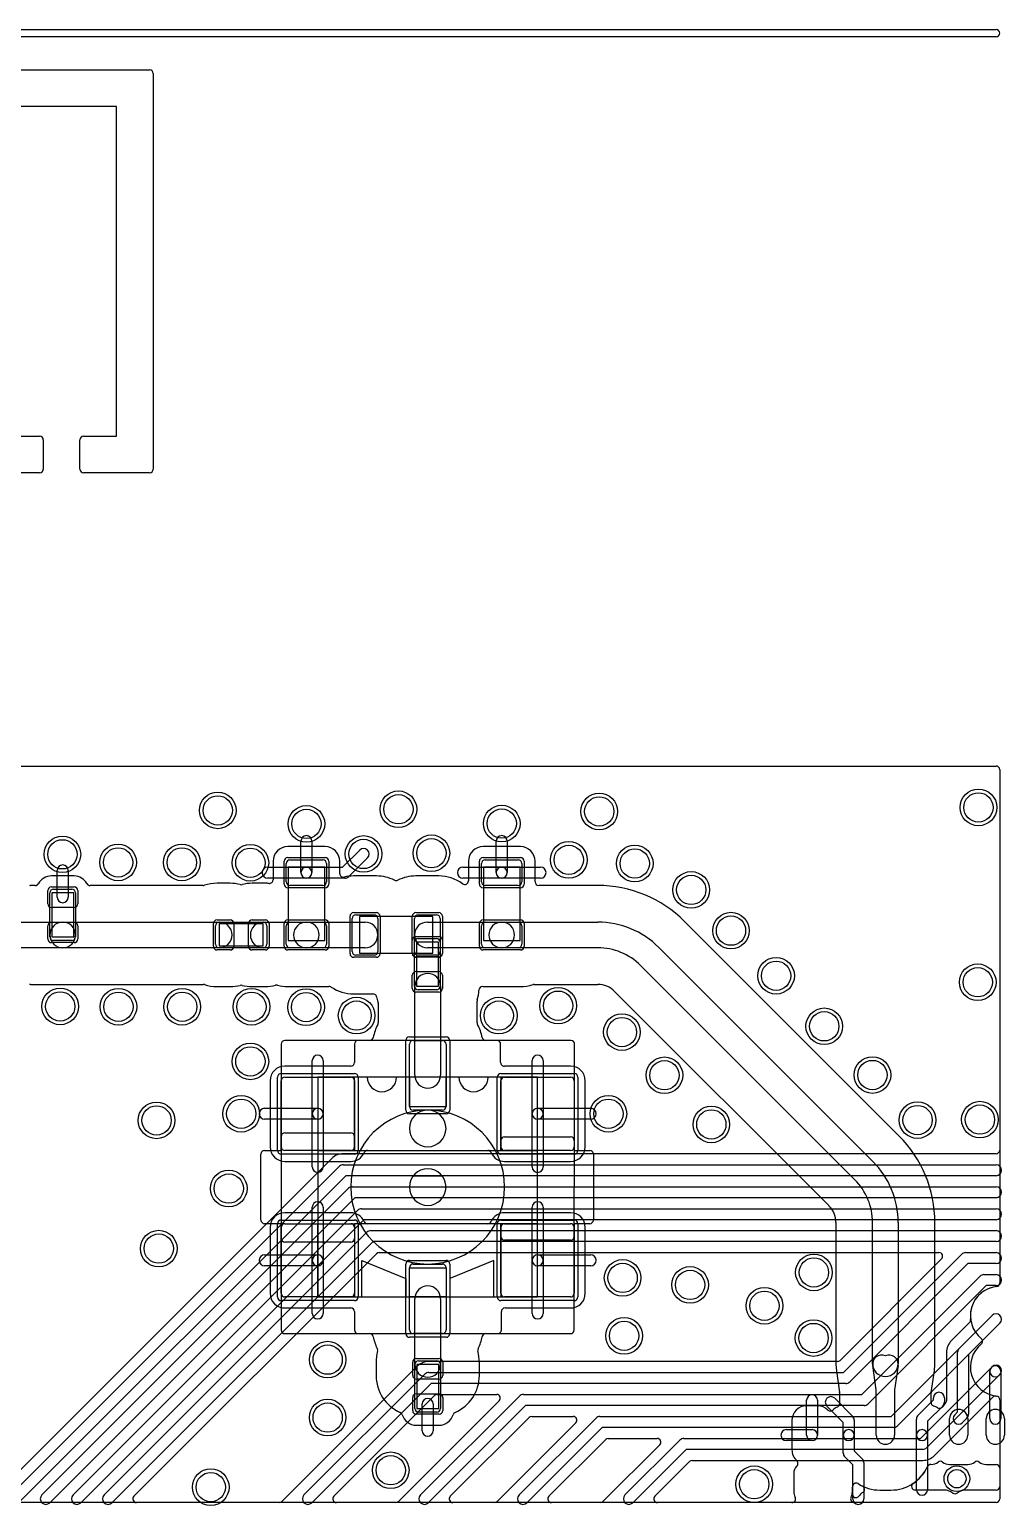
# Model space of a CAD drawing. Extents: x -0.1 to 20.1, y 179.9 to 200.1.
# Drawn here: x 6.81 to 20.11, y 179.91 to 200.05 of the extents above; entities that cross this region are included whole.
import ezdxf

# ---------------------------------------------------------------- set-up
doc = ezdxf.new("R2010")
doc.units = 0
for name, color, linetype in [('L1-Copper', 7, 'CONTINUOUS'), ('L2-Copper', 7, 'CONTINUOUS'), ('L3-Copper', 7, 'CONTINUOUS'), ('L4-Copper', 7, 'CONTINUOUS'), ('PartsFrame-A', 7, 'CONTINUOUS'), ('PCBoutline', 7, 'CONTINUOUS'), ('Resist-A', 7, 'CONTINUOUS'), ('Resist-B', 7, 'CONTINUOUS')]:
    doc.layers.add(name, color=color, linetype=linetype)

msp = doc.modelspace()

# ---------------------------------------------------------------- linework, layer by layer
at = {"layer": 'L1-Copper'}
for p, q in [((1.04997, 199.5), (8.45003, 199.5)), ((8.5, 199.45003), (8.5, 194.04997)), ((8, 199), (1.5, 199)), ((8, 194.5), (8, 199)), ((2.39997, 194.5), (6.95003, 194.5)), ((7, 194.45003), (7, 194.04997)), ((7.5, 194.04997), (7.5, 194.45003)), ((7.54997, 194.5), (8, 194.5)), ((6.95003, 194), (2.39997, 194)), ((8.45003, 194), (7.54997, 194)), ((1.9707, 190), (20, 190)), ((20.04997, 189.95003), (20.04997, 182.94722)), ((10.515, 188.545), (10.515, 188.97504)), ((10.665, 188.97504), (10.665, 188.545)), ((13.18, 188.545), (13.18, 188.97504)), ((13.33, 188.97504), (13.33, 188.545)), ((10.845, 188.90004), (10.335, 188.90004)), ((10.335, 188.75), (10.845, 188.75)), ((11.08393, 188.62), (11.31697, 188.85303)), ((11.42303, 188.74697), (11.16803, 188.49197)), ((13.51, 188.90004), (13, 188.90004)), ((13, 188.75), (13.51, 188.75)), ((7.19, 188.21), (7.19, 188.57504)), ((7.34, 188.57504), (7.34, 188.21)), ((10.05996, 188.62), (10.59, 188.62)), ((10.13496, 188.7), (10.13496, 188.44744)), ((10.285, 188.39), (10.285, 188.7)), ((10.59, 188.62), (11.08393, 188.62)), ((10.895, 188.7), (10.895, 188.39)), ((11.04504, 188.53341), (11.04504, 188.7)), ((12.72496, 188.62), (13.255, 188.62)), ((12.79996, 188.7), (12.79996, 188.43368)), ((12.95, 188.39), (12.95, 188.7)), ((13.255, 188.62), (13.78504, 188.62)), ((13.56, 188.7), (13.56, 188.39)), ((13.71004, 188.41997), (13.71004, 188.7)), ((6.89066, 188.37), (6.82734, 188.37)), ((7.42, 188.50004), (7.11, 188.50004)), ((7.11, 188.35), (7.42, 188.35)), ((9.18265, 188.37), (7.63934, 188.37)), ((9.55, 188.4), (9.37, 188.4)), ((10.03, 188.4), (9.85, 188.4)), ((10.59, 188.47), (10.05996, 188.47)), ((10.845, 188.34), (10.335, 188.34)), ((11.115, 188.47), (10.59, 188.47)), ((11.545, 188.5), (11.235, 188.5)), ((12.395, 188.5), (12.085, 188.5)), ((13.255, 188.47), (12.72496, 188.47)), ((13.51, 188.34), (13, 188.34)), ((13.78504, 188.47), (13.255, 188.47)), ((14.56579, 188.37), (13.76001, 188.37)), ((7.06, 188.12), (7.06, 188.3)), ((7.47, 188.3), (7.47, 188.12)), ((7.42, 188.07), (7.11, 188.07)), ((11.185, 187.44), (11.185, 187.95)), ((11.235, 188), (11.545, 188)), ((11.595, 187.95), (11.595, 187.44)), ((12.035, 187.44), (12.035, 187.95)), ((12.085, 188), (12.395, 188)), ((12.445, 187.95), (12.445, 187.44)), ((6.6, 187.87), (7.265, 187.87)), ((7.06, 187.64), (7.06, 187.82)), ((7.11, 187.87), (7.42, 187.87)), ((7.265, 187.87), (9.4, 187.87)), ((7.47, 187.82), (7.47, 187.64)), ((9.32, 187.54), (9.32, 187.85)), ((9.37, 187.9), (9.55, 187.9)), ((9.6, 187.85), (9.6, 187.54)), ((9.8, 187.54), (9.8, 187.85)), ((9.85, 187.9), (10.03, 187.9)), ((10, 187.87), (10.59, 187.87)), ((10.08, 187.85), (10.08, 187.54)), ((10.285, 187.54), (10.285, 187.85)), ((10.335, 187.9), (10.845, 187.9)), ((10.59, 187.87), (11.39, 187.87)), ((10.895, 187.85), (10.895, 187.54)), ((12.24, 187.87), (13.255, 187.87)), ((12.95, 187.54), (12.95, 187.85)), ((13, 187.9), (13.51, 187.9)), ((13.255, 187.87), (14.56579, 187.87)), ((13.56, 187.85), (13.56, 187.54)), ((18.6744, 184.95518), (15.75019, 187.87941)), ((7.265, 187.52), (6.6, 187.52)), ((7.42, 187.59), (7.11, 187.59)), ((9.4, 187.52), (7.265, 187.52)), ((10.59, 187.52), (10, 187.52)), ((11.39, 187.52), (10.59, 187.52)), ((12.035, 187.445), (12.035, 187.625)), ((12.085, 187.675), (12.395, 187.675)), ((13.255, 187.52), (12.24, 187.52)), ((12.445, 187.625), (12.445, 187.445)), ((14.56579, 187.52), (13.255, 187.52)), ((15.39663, 187.52586), (18.32085, 184.60163)), ((9.55, 187.49), (9.37, 187.49)), ((10.03, 187.49), (9.85, 187.49)), ((10.845, 187.49), (10.335, 187.49)), ((11.545, 187.39), (11.235, 187.39)), ((12.395, 187.395), (12.085, 187.395)), ((12.395, 187.39), (12.085, 187.39)), ((13.51, 187.49), (13, 187.49)), ((12.035, 186.965), (12.035, 187.145)), ((12.085, 187.195), (12.395, 187.195)), ((12.445, 187.145), (12.445, 186.965)), ((18.07336, 184.35414), (15.14915, 187.27837)), ((6.82735, 187.02), (9.18266, 187.02)), ((9.37, 186.99), (9.55, 186.99)), ((9.85, 186.99), (10.03, 186.99)), ((10.335, 186.99), (10.845, 186.99)), ((12.07, 185.78), (12.07, 186.995)), ((12.395, 186.915), (12.085, 186.915)), ((12.42, 186.995), (12.42, 185.78)), ((13, 186.99), (13.51, 186.99)), ((13.69735, 187.02), (14.56579, 187.02)), ((14.7956, 186.92481), (17.71928, 184.00113)), ((11.235, 186.89), (11.49817, 186.89)), ((11.57, 186.76307), (11.57, 186.49547)), ((12.92, 186.49547), (12.92, 186.79362)), ((11.245, 186.205), (11.245, 185.95501)), ((11.45339, 186.255), (11.295, 186.255)), ((11.995, 185.355), (11.995, 186.205)), ((12.045, 186.255), (12.445, 186.255)), ((12.495, 186.205), (12.495, 185.355)), ((13.19, 186.255), (13.03661, 186.255)), ((13.24, 185.95496), (13.24, 186.205)), ((11.195, 185.90504), (10.295, 185.90504)), ((10.67, 185.255), (10.67, 185.98004)), ((10.82, 185.98004), (10.82, 185.255)), ((14.195, 185.90504), (13.295, 185.90504)), ((13.67, 185.255), (13.67, 185.98004)), ((13.82, 185.98004), (13.82, 185.255)), ((10.09496, 185.705), (10.09496, 184.805)), ((10.245, 184.805), (10.245, 185.705)), ((10.295, 185.755), (11.195, 185.755)), ((11.245, 185.705), (11.245, 184.805)), ((13.245, 184.805), (13.245, 185.705)), ((13.295, 185.755), (14.195, 185.755)), ((14.245, 185.705), (14.245, 184.805)), ((14.39504, 184.805), (14.39504, 185.705)), ((10.01996, 185.33), (10.745, 185.33)), ((12.445, 185.305), (12.045, 185.305)), ((13.745, 185.33), (14.47004, 185.33)), ((10.745, 185.18), (10.01996, 185.18)), ((10.67, 184.52996), (10.67, 185.255)), ((10.82, 185.255), (10.82, 184.52996)), ((13.67, 184.52996), (13.67, 185.255)), ((14.47004, 185.18), (13.745, 185.18)), ((13.82, 185.255), (13.82, 184.52996)), ((10.245, 184.755), (10.245, 184.94503)), ((10.29497, 184.995), (11.19503, 184.995)), ((11.245, 184.94503), (11.245, 184.755)), ((13.245, 184.755), (13.245, 184.89003)), ((13.29497, 184.94), (14.19503, 184.94)), ((14.245, 184.89003), (14.245, 184.755)), ((9.97, 183.80497), (9.97, 184.70503)), ((10.01997, 184.755), (10.245, 184.755)), ((11.195, 184.755), (10.295, 184.755)), ((11.245, 184.755), (13.245, 184.755)), ((11.42415, 184.755), (13.06585, 184.755)), ((14.195, 184.755), (13.295, 184.755)), ((14.245, 184.755), (14.45503, 184.755)), ((14.505, 184.70503), (14.505, 183.80497)), ((10.295, 184.60496), (11.195, 184.60496)), ((13.295, 184.60496), (14.195, 184.60496)), ((11.195, 183.90504), (10.295, 183.90504)), ((10.67, 183.255), (10.67, 183.98004)), ((10.82, 183.98004), (10.82, 183.255)), ((14.195, 183.90504), (13.295, 183.90504)), ((13.67, 183.255), (13.67, 183.98004)), ((13.82, 183.98004), (13.82, 183.255)), ((10.245, 183.755), (10.01997, 183.755)), ((10.09496, 183.705), (10.09496, 182.805)), ((10.245, 183.55497), (10.245, 183.755)), ((10.245, 182.805), (10.245, 183.705)), ((10.295, 183.755), (11.195, 183.755)), ((13.245, 183.755), (11.245, 183.755)), ((11.245, 183.755), (11.245, 183.55497)), ((11.245, 183.705), (11.245, 182.805)), ((13.06585, 183.755), (11.42415, 183.755)), ((13.245, 183.57997), (13.245, 183.755)), ((13.245, 182.805), (13.245, 183.705)), ((13.295, 183.755), (14.195, 183.755)), ((14.45503, 183.755), (14.245, 183.755)), ((14.245, 183.755), (14.245, 183.57997)), ((14.245, 183.705), (14.245, 182.805)), ((14.39504, 182.805), (14.39504, 183.705)), ((17.815, 183.77078), (17.815, 181.845)), ((18.315, 181.845), (18.315, 183.77079)), ((18.665, 183.77079), (18.665, 181.845)), ((19.165, 181.845), (19.165, 183.7708)), ((11.19503, 183.505), (10.29497, 183.505)), ((14.19503, 183.53), (13.29497, 183.53)), ((10.01996, 183.33), (10.745, 183.33)), ((13.745, 183.33), (14.47004, 183.33)), ((10.745, 183.18), (10.01996, 183.18)), ((10.67, 182.52996), (10.67, 183.255)), ((10.82, 183.255), (10.82, 182.52996)), ((11.995, 182.305), (11.995, 183.155)), ((12.045, 183.205), (12.445, 183.205)), ((12.495, 183.155), (12.495, 182.305)), ((13.67, 182.52996), (13.67, 183.255)), ((14.47004, 183.18), (13.745, 183.18)), ((13.82, 183.255), (13.82, 182.52996)), ((11.195, 182.755), (10.295, 182.755)), ((12.07, 181.835), (12.07, 182.73)), ((12.42, 182.73), (12.42, 181.835)), ((14.195, 182.755), (13.295, 182.755)), ((10.295, 182.60496), (11.195, 182.60496)), ((11.245, 182.55499), (11.245, 182.305)), ((13.25, 182.305), (13.25, 182.55499)), ((13.29997, 182.60496), (14.195, 182.60496)), ((19.49697, 182.05303), (19.94697, 182.50303)), ((19.639, 182.40726), (19.39087, 182.15913)), ((20.05303, 182.39697), (19.625, 181.96893)), ((11.295, 182.255), (11.4534, 182.255)), ((12.445, 182.255), (12.045, 182.255)), ((13.0366, 182.255), (13.2, 182.255)), ((11.54, 181.865), (11.54, 181.685)), ((12.04, 181.685), (12.04, 181.865)), ((12.09, 181.915), (12.4, 181.915)), ((12.45, 181.865), (12.45, 181.685)), ((12.95, 181.685), (12.95, 181.865)), ((19.32496, 182), (19.32496, 181.33873)), ((19.475, 181.18607), (19.475, 182)), ((19.625, 181.96893), (19.625, 181.155)), ((17.82192, 181.74857), (17.86449, 181.45365)), ((18.365, 181.48601), (18.31679, 181.82)), ((18.66321, 181.82), (18.615, 181.48601)), ((19.11551, 181.45365), (19.15808, 181.74857)), ((19.915, 181.095), (19.915, 181.74)), ((19.93697, 181.79303), (19.94697, 181.80303)), ((20.05303, 181.69697), (20.04303, 181.68697)), ((20.065, 181.74), (20.065, 181.095)), ((12.4, 181.635), (12.09, 181.635)), ((18.365, 180.87), (18.365, 181.48601)), ((18.615, 181.48601), (18.615, 180.87)), ((12.04, 181.205), (12.04, 181.385)), ((12.09, 181.435), (12.4, 181.435)), ((12.17, 180.92996), (12.17, 181.295)), ((12.32, 181.295), (12.32, 180.92996)), ((12.45, 181.385), (12.45, 181.205)), ((17.415, 180.87), (17.415, 181.34504)), ((17.565, 181.27004), (17.415, 181.27004)), ((17.565, 181.34504), (17.565, 180.87)), ((17.915, 181.04393), (17.69197, 181.26697)), ((17.79803, 181.37303), (18.04303, 181.12803)), ((17.865, 181.44651), (17.865, 181.29915)), ((18.93697, 181.14303), (19.145, 181.35107)), ((19.27303, 181.26697), (19.065, 181.05893)), ((19.115, 181.31365), (19.115, 181.44651)), ((19.145, 181.35107), (19.145, 181.38)), ((19.295, 181.38), (19.295, 181.32)), ((12.4, 181.155), (12.09, 181.155)), ((17.21496, 181.07), (17.21496, 180.67)), ((18.065, 181.075), (18.065, 180.87)), ((18.915, 180.87), (18.915, 181.09)), ((19.065, 181.05893), (19.065, 180.87)), ((19.365, 180.87), (19.365, 181.095)), ((19.43697, 181.14803), (19.475, 181.18607)), ((19.60303, 181.10197), (19.54303, 181.04197)), ((19.615, 181.095), (19.615, 180.87)), ((19.865, 180.87), (19.865, 181.095)), ((20.115, 181.095), (20.115, 180.87)), ((12.09, 181.00496), (12.4, 181.00496)), ((17.13996, 180.945), (17.49, 180.945)), ((17.915, 180.87), (17.915, 181.04393)), ((17.915, 180.625), (17.915, 180.87)), ((18.065, 180.87), (18.065, 180.65607)), ((18.915, 180.125), (18.915, 180.87)), ((19.065, 180.87), (19.065, 180.125)), ((17.49, 180.795), (17.13996, 180.795)), ((18.065, 180.65607), (18.17303, 180.54803)), ((18.045, 180.46393), (17.93697, 180.57197)), ((18.045, 180), (18.045, 180.46393)), ((18.195, 180.495), (18.195, 180)), ((19.11042, 180.47), (19.115, 180.47)), ((19.11044, 180.47), (19.115, 180.47)), ((19.365, 180.47), (19.615, 180.47)), ((19.365, 180.46996), (19.615, 180.46996)), ((19.865, 180.47), (20, 180.47)), ((19.865, 180.46996), (20, 180.46996)), ((17.24, 180.345), (17.24, 180.095)), ((20.04997, 180.42003), (20.04997, 180)), ((20.04997, 180.41999), (20.04997, 180.17001)), ((18.04, 180.095), (18.04, 180.1657)), ((18.04, 180.095), (18.04, 180.16564)), ((18.415, 180.12), (18.565, 180.12)), ((19.29, 180.12004), (18.89663, 180.12004)), ((20, 180.12004), (19.59, 180.12004)), ((17.21404, 179.95003), (0.55001, 179.95003)), ((20, 179.95003), (18.06596, 179.95003))]:
    msp.add_line(p, q, dxfattribs=at)
for centre, radius in [((9.38, 189.395), 0.25), ((11.845, 189.41), 0.25), ((14.585, 189.38), 0.25), ((19.76, 189.435), 0.25), ((10.59, 189.21), 0.25), ((13.255, 189.215), 0.25), ((7.26, 188.795), 0.25), ((8.02, 188.685), 0.25), ((8.89, 188.685), 0.25), ((9.825, 188.68), 0.25), ((11.37, 188.8), 0.25), ((12.295, 188.81), 0.25), ((14.17, 188.72), 0.25), ((15.07, 188.67), 0.25), ((15.84, 188.31), 0.25), ((16.38335, 187.75372), 0.25), ((16.99854, 187.13854), 0.25), ((19.75, 187.05), 0.25), ((7.23, 186.72), 0.25), ((8.025, 186.715), 0.25), ((8.895, 186.715), 0.25), ((9.84, 186.715), 0.25), ((10.585, 186.71), 0.25), ((14.025, 186.73), 0.25), ((11.275, 186.595), 0.25), ((13.215, 186.595), 0.25), ((17.65574, 186.4484), 0.25), ((14.895, 186.37), 0.25), ((9.825, 185.97), 0.25), ((15.475, 185.78), 0.25), ((18.31335, 185.78372), 0.25), ((9.7, 185.255), 0.25), ((14.71, 185.255), 0.25), ((8.545, 185.165), 0.25), ((16.115, 185.11), 0.25), ((18.92854, 185.16854), 0.25), ((19.78, 185.175), 0.25), ((9.53, 184.235), 0.25), ((8.575, 183.415), 0.25), ((17.515, 183.09), 0.25), ((14.905, 183.015), 0.25), ((15.825, 182.92), 0.25), ((16.84, 182.635), 0.25), ((14.925, 182.225), 0.25), ((17.51, 182.195), 0.25), ((10.88, 181.9), 0.25), ((10.88, 181.11), 0.25), ((11.74, 180.39), 0.25), ((9.285, 180.16), 0.25), ((16.7, 180.2), 0.25), ((19.465, 180.275), 0.175)]:
    msp.add_circle(centre, radius, dxfattribs=at)
for centre, radius, start, end in [((8.45003, 199.45003), 0.04997, 0, 90), ((6.95003, 194.45003), 0.04997, 0, 90), ((7.54997, 194.45003), 0.04997, 90, 180), ((6.95003, 194.04997), 0.04997, -90, 0), ((7.54997, 194.04997), 0.04997, 180, -90), ((8.45003, 194.04997), 0.04997, -90, 0), ((20, 189.95003), 0.04997, 0, 90), ((10.59, 188.97504), 0.075, 0, 180), ((13.255, 188.97504), 0.075, 0, 180), ((10.335, 188.7), 0.20004, 90, 180), ((10.335, 188.7), 0.05, 90, 180), ((10.845, 188.7), 0.20004, 0, 90), ((10.845, 188.7), 0.05, 0, 90), ((11.37, 188.8), 0.075, -45, 135), ((13, 188.7), 0.20004, 90, 180), ((13, 188.7), 0.05, 90, 180), ((13.51, 188.7), 0.20004, 0, 90), ((13.51, 188.7), 0.05, 0, 90), ((7.265, 188.57504), 0.075, 0, 180), ((10.05996, 188.545), 0.075, 90, -90), ((10.59, 188.545), 0.075, 90, -90), ((10.59, 188.545), 0.075, 180, 0), ((10.59, 188.545), 0.075, -90, 90), ((11.09501, 188.53341), 0.04997, 180, -76.506051), ((12.72496, 188.545), 0.075, 90, -90), ((13.255, 188.545), 0.075, 90, -90), ((13.255, 188.545), 0.075, 180, 0), ((13.255, 188.545), 0.075, -90, 90), ((13.78504, 188.545), 0.075, -90, 90), ((6.82734, 188.41997), 0.04997, -108.192003, -90), ((6.89066, 188.41997), 0.04997, -90, -28.678176), ((7.11, 188.3), 0.20004, 90, 151.323477), ((7.11, 188.3), 0.05, 90, 180), ((7.42, 188.3), 0.20004, 28.676523, 90), ((7.42, 188.3), 0.05, 0, 90), ((7.63934, 188.41997), 0.04997, -151.321824, -90), ((9.18265, 188.41997), 0.04997, -90, -71.807997), ((9.37, 187.85), 0.55, 90, 108.196115), ((9.55, 187.85), 0.55, 75.522613, 90), ((9.7, 188.43095), 0.05, -104.478169, -75.521831), ((9.85, 187.85), 0.55, 90, 104.477387), ((10.03, 187.85), 0.55, 84.741153, 90), ((10.08499, 188.44744), 0.04997, -95.25879, 0), ((10.335, 188.39), 0.05, 180, -90), ((10.845, 188.39), 0.05, -90, 0), ((11.235, 187.95), 0.55, 90, 103.493019), ((11.115, 188.545), 0.075, -90, -45), ((11.545, 187.95), 0.55, 63.256517, 90), ((11.81499, 188.48579), 0.04997, -116.749661, -116.570179), ((11.81501, 188.48583), 0.05001, -116.570175, -90), ((11.81501, 188.48579), 0.04997, -90, -63.250339), ((12.085, 187.95), 0.55, 90, 116.743483), ((12.395, 187.95), 0.55, 53.724321, 90), ((12.74999, 188.43368), 0.04997, -126.28281, 0), ((13, 188.39), 0.05, 180, -90), ((13.51, 188.39), 0.05, -90, 0), ((13.76001, 188.41997), 0.04997, 180, -90), ((14.56579, 186.695), 1.675, 45.000242, 90), ((7.11, 188.12), 0.05, 180, -90), ((7.265, 188.21), 0.075, 180, 0), ((7.42, 188.12), 0.05, -90, 0), ((11.235, 187.95), 0.05, 90, 180), ((11.545, 187.95), 0.05, 0, 90), ((12.085, 187.95), 0.05, 90, 180), ((12.395, 187.95), 0.05, 0, 90), ((7.11, 187.82), 0.05, 90, 180), ((7.265, 187.695), 0.175, 90, -90), ((7.265, 187.695), 0.175, -90, 90), ((7.42, 187.82), 0.05, 0, 90), ((9.37, 187.85), 0.05, 90, 180), ((9.4, 187.695), 0.175, -90, 90), ((9.55, 187.85), 0.05, 0, 90), ((9.85, 187.85), 0.05, 90, 180), ((10, 187.695), 0.175, 90, -90), ((10.03, 187.85), 0.05, 0, 90), ((10.335, 187.85), 0.05, 90, 180), ((10.59, 187.695), 0.175, 90, -90), ((10.59, 187.695), 0.175, -90, 90), ((10.845, 187.85), 0.05, 0, 90), ((11.39, 187.695), 0.175, -90, 90), ((12.24, 187.695), 0.175, 90, -90), ((13, 187.85), 0.05, 90, 180), ((13.255, 187.695), 0.175, 90, -90), ((13.255, 187.695), 0.175, -90, 90), ((13.51, 187.85), 0.05, 0, 90), ((14.56579, 186.695), 1.175, 45.00069, 90), ((7.11, 187.64), 0.05, 180, -90), ((7.42, 187.64), 0.05, -90, 0), ((9.37, 187.54), 0.05, 180, -90), ((9.55, 187.54), 0.05, -90, 0), ((9.85, 187.54), 0.05, 180, -90), ((10.03, 187.54), 0.05, -90, 0), ((10.335, 187.54), 0.05, 180, -90), ((10.845, 187.54), 0.05, -90, 0), ((12.085, 187.625), 0.05, 90, 180), ((12.395, 187.625), 0.05, 0, 90), ((13, 187.54), 0.05, 180, -90), ((13.51, 187.54), 0.05, -90, 0), ((14.56579, 186.695), 0.825, 45.000491, 90), ((11.235, 187.44), 0.05, 180, -90), ((11.545, 187.44), 0.05, -90, 0), ((12.085, 187.445), 0.05, 180, -90), ((12.085, 187.44), 0.05, 180, -90), ((12.395, 187.445), 0.05, -90, 0), ((12.395, 187.44), 0.05, -90, 0), ((12.085, 187.145), 0.05, 90, 180), ((12.245, 186.995), 0.175, 0, 180), ((12.395, 187.145), 0.05, 0, 90), ((6.82735, 186.97003), 0.04997, 90, 108.192003), ((9.18266, 186.97003), 0.04997, 71.807997, 90), ((9.37, 187.54), 0.55, -108.195125, -90), ((9.55, 187.54), 0.55, -90, -75.522613), ((9.7, 186.95905), 0.05, 75.521831, 104.478169), ((9.85, 187.54), 0.55, -104.477387, -90), ((10.03, 187.54), 0.55, -90, -75.276003), ((10.1825, 186.9597), 0.05, 75.274517, 104.725483), ((10.335, 187.54), 0.55, -104.723997, -90), ((10.84501, 187.54), 0.55, -90.001042, -84.77888), ((10.89961, 186.94252), 0.04997, 90, 95.224535), ((10.89961, 186.94248), 0.05001, 63.429825, 90), ((10.89963, 186.94252), 0.04997, 56.014153, 63.429821), ((11.235, 187.44), 0.55, -123.985352, -90), ((12.085, 186.965), 0.05, 180, -90), ((12.395, 186.965), 0.05, -90, 0), ((12.395, 186.965), 0.55, -16.598066, -2.38525), ((12.99448, 186.94003), 0.05, 90, 177.615964), ((12.99448, 186.94006), 0.04997, 89.403788, 90), ((13.00073, 187.54001), 0.55001, -90.596918, -90.076046), ((13.51, 187.54), 0.55, -90, -71.803885), ((13.69735, 186.97003), 0.04997, 90, 108.192003), ((14.56579, 186.69499), 0.32501, 45.001247, 90), ((11.49817, 186.83999), 0.05001, 33.690068, 90), ((11.4982, 186.84001), 0.04997, 12.011478, 33.690068), ((12.08504, 186.9649), 0.55001, -167.985421, -160.342462), ((11.52003, 186.76307), 0.04997, 0, 19.656909), ((12.96997, 186.79362), 0.04997, 163.407284, 180), ((11.45339, 186.305), 0.05, -90, -9.590429), ((12.045, 186.20499), 0.55, 151.044757, 170.404609), ((11.52003, 186.49545), 0.04997, -28.955478, -26.570179), ((11.51999, 186.49547), 0.05001, -26.570175, 0), ((12.97001, 186.49547), 0.05001, 180, -153.429825), ((12.96997, 186.49545), 0.04997, -153.429821, -151.044522), ((12.445, 186.20499), 0.55, 9.595391, 28.955243), ((13.03661, 186.305), 0.05, -170.409571, -90), ((11.295, 186.205), 0.05, 90, 180), ((12.045, 186.205), 0.05, 90, 180), ((12.445, 186.205), 0.05, 0, 90), ((13.19, 186.205), 0.05, 0, 90), ((10.295, 185.705), 0.20004, 90, 180), ((10.745, 185.98004), 0.075, 0, 180), ((11.195, 185.705), 0.20004, 89.994272, 90), ((11.19503, 185.95501), 0.04997, -90.011466, 0), ((13.28998, 185.95496), 0.04997, 180, -88.85332), ((13.295, 185.705), 0.20004, 90, 91.15149), ((13.745, 185.98004), 0.075, 0, 180), ((14.195, 185.705), 0.20004, 0, 90), ((10.295, 185.705), 0.05, 90, 180), ((11.195, 185.705), 0.05, 0, 90), ((12.245, 185.78), 0.175, 180, 0), ((13.295, 185.705), 0.05, 90, 180), ((14.195, 185.705), 0.05, 0, 90), ((10.01996, 185.255), 0.075, 90, -90), ((10.745, 185.255), 0.075, 0, 180), ((10.745, 185.255), 0.075, -90, 90), ((12.045, 185.355), 0.05, 180, -90), ((12.445, 185.355), 0.05, -90, 0), ((13.745, 185.255), 0.075, 0, 180), ((13.745, 185.255), 0.075, 90, -90), ((14.47004, 185.255), 0.075, -90, 90), ((10.745, 185.255), 0.075, 180, 0), ((13.745, 185.255), 0.075, 180, 0), ((10.29497, 184.94503), 0.04997, 90, 180), ((11.19503, 184.94503), 0.04997, 0, 90), ((13.29497, 184.89003), 0.04997, 90, 180), ((14.19503, 184.89003), 0.04997, 0, 90), ((17.49, 183.77077), 1.675, 0.001026, 45.000242), ((10.01997, 184.70503), 0.04997, 90, 180), ((10.295, 184.805), 0.20004, 180, -90), ((10.295, 184.805), 0.05, 180, -90), ((11.195, 184.805), 0.05, -90, 0), ((11.195, 184.805), 0.20004, -90, -23.570172), ((11.42415, 184.70503), 0.04997, 90, 156.431026), ((13.06585, 184.70503), 0.04997, 23.568974, 90), ((13.295, 184.805), 0.20004, -156.429828, -90), ((13.295, 184.805), 0.05, 180, -90), ((14.195, 184.805), 0.20004, -90, 0), ((14.195, 184.805), 0.05, -90, 0), ((14.45503, 184.70503), 0.04997, 0, 90), ((10.745, 184.52996), 0.075, 180, 0), ((13.745, 184.52996), 0.075, 180, 0), ((17.49, 183.77078), 1.175, 0.000488, 45), ((17.49, 183.77078), 0.825, 0.000694, 45), ((10.295, 183.705), 0.20004, 90, 180), ((10.745, 183.98004), 0.075, 0, 180), ((11.195, 183.705), 0.20004, 23.570172, 90), ((13.295, 183.705), 0.20004, 90, 156.429828), ((13.745, 183.98004), 0.075, 0, 180), ((14.195, 183.705), 0.20004, 0, 90), ((17.68395, 183.9658), 0.04997, 44.124333, 45), ((17.48999, 183.77078), 0.32501, 0, 44.997507), ((10.01997, 183.80497), 0.04997, 180, -90), ((10.295, 183.705), 0.05, 90, 180), ((11.195, 183.705), 0.05, 0, 90), ((11.42415, 183.80497), 0.04997, -156.431026, -90), ((13.06585, 183.80497), 0.04997, -90, -23.568974), ((13.295, 183.705), 0.05, 90, 180), ((14.195, 183.705), 0.05, 0, 90), ((14.45503, 183.80497), 0.04997, -90, 0), ((10.29497, 183.55497), 0.04997, 180, -90), ((11.19503, 183.55497), 0.04997, -90, 0), ((13.29497, 183.57997), 0.04997, 180, -90), ((14.19503, 183.57997), 0.04997, -90, 0), ((10.01996, 183.255), 0.075, 90, -90), ((10.745, 183.255), 0.075, 0, 180), ((10.745, 183.255), 0.075, -90, 90), ((13.745, 183.255), 0.075, 0, 180), ((13.745, 183.255), 0.075, 90, -90), ((14.47004, 183.255), 0.075, -90, 90), ((10.745, 183.255), 0.075, 180, 0), ((12.045, 183.155), 0.05, 90, 180), ((12.445, 183.155), 0.05, 0, 90), ((13.745, 183.255), 0.075, 180, 0), ((12.245, 182.73), 0.175, 0, 180), ((20.05, 182.5), 0.40004, 96.379575, -172.669798), ((20, 182.94722), 0.04997, -83.623088, 0), ((10.295, 182.805), 0.20004, 180, -90), ((10.295, 182.805), 0.05, 180, -90), ((11.195, 182.805), 0.05, -90, 0), ((13.295, 182.805), 0.05, 180, -90), ((14.195, 182.805), 0.20004, -90, 0), ((14.195, 182.805), 0.05, -90, 0), ((10.745, 182.52996), 0.075, 180, 0), ((11.195, 182.805), 0.20004, -90, -89.991407), ((11.19503, 182.55499), 0.04997, 0, 90), ((13.29997, 182.55499), 0.04997, 90, 180), ((13.745, 182.52996), 0.075, 180, 0), ((20, 182.45), 0.075, -45, 135), ((11.295, 182.305), 0.05, 180, -90), ((12.045, 182.305), 0.05, 180, -90), ((12.445, 182.305), 0.05, -90, 0), ((13.2, 182.305), 0.05, -90, 0), ((19.60367, 182.44259), 0.04997, -45, 7.324132), ((11.4534, 182.205), 0.05, 9.579129, 90), ((12.04505, 182.30492), 0.55003, -170.41352, -152.540467), ((12.44496, 182.30492), 0.55002, -27.460014, -9.585626), ((13.03657, 182.20501), 0.04997, 161.568677, 170.415146), ((13.0366, 182.205), 0.05001, 90, 161.568675), ((19.55, 182), 0.22504, 135, 180), ((12.09001, 181.86504), 0.55001, 164.215869, -179.995833), ((11.51265, 182.02825), 0.04997, -15.791066, 27.457341), ((12.09, 181.865), 0.05, 90, 180), ((12.4, 181.865), 0.05, 0, 90), ((12.97735, 182.02824), 0.04997, 152.532485, -164.219966), ((12.39998, 181.86503), 0.55002, -0.003125, 15.78485), ((18.44051, 181.83786), 0.125, 66.677429, -171.786393), ((18.53949, 181.83786), 0.125, -8.21437, 113.322571), ((19.55, 182), 0.075, 135, 180), ((12.09, 181.685), 0.55, 180, -113.585296), ((12.09, 181.685), 0.05, 180, -90), ((12.245, 181.835), 0.175, 180, 0), ((12.4, 181.685), 0.05, -90, 0), ((12.4, 181.685), 0.55, -66.414704, 0), ((18.49, 181.845), 0.675, 180, -172.330025), ((17.77152, 181.74824), 0.04997, 7.635556, 7.671175), ((18.44053, 181.83788), 0.62502, -172.368768, -171.784853), ((18.49, 181.845), 0.175, 180, 0), ((18.53949, 181.83786), 0.625, -8.213594, -7.62772), ((19.20849, 181.74827), 0.04997, 172.328825, 172.375807), ((18.49, 181.845), 0.675, -7.667338, 0), ((19.99, 181.74), 0.075, 0, 180), ((19.99, 181.74), 0.075, 135, -45), ((20, 181.75), 0.075, -45, 135), ((12.09, 181.385), 0.05, 90, 180), ((12.245, 181.295), 0.075, 0, 180), ((12.4, 181.385), 0.05, 0, 90), ((17.415, 181.07), 0.20004, 90, 180), ((17.49, 181.34504), 0.075, 0, 180), ((17.565, 181.07), 0.20004, 45.575207, 90), ((17.745, 181.32), 0.075, 45, -135), ((17.81503, 181.29915), 0.04997, -66.431026, 0), ((17.81503, 181.44651), 0.04997, 0, 8.214418), ((19.16497, 181.44651), 0.04997, 171.785582, 180), ((19.16501, 181.31365), 0.05001, 180, -123.690068), ((19.16499, 181.31362), 0.04997, -123.690068, -104.475667), ((19.22, 181.38), 0.075, 0, 180), ((19.115, 181.12), 0.15, 55.986823, 75.522786), ((19.49, 181.095), 0.27504, 131.416774, 144.060081), ((19.22, 181.32), 0.075, -45, 0), ((19.27499, 181.33873), 0.04997, -48.577852, 0), ((11.84995, 181.13515), 0.04997, 16.222596, 66.420517), ((12.09, 181.205), 0.20004, -163.775656, -90), ((12.09, 181.205), 0.05, 180, -90), ((12.4, 181.205), 0.05, -90, 0), ((12.4, 181.205), 0.20004, -90, -16.224344), ((12.64005, 181.13515), 0.04997, 113.579483, 163.777404), ((17.74, 181.24855), 0.04997, -134.424386, -45.575614), ((17.915, 181.07), 0.20004, 113.570172, 134.424793), ((17.99, 181.075), 0.075, 0, 45), ((18.99, 181.09), 0.075, 135, 180), ((19.22686, 181.28576), 0.04997, -124.011272, -35.938863), ((19.49, 181.095), 0.125, 0, 180), ((19.49, 181.095), 0.075, 135, -45), ((19.55, 181.155), 0.075, -45, 0), ((19.99, 181.095), 0.125, 0, 180), ((19.99, 181.095), 0.075, 180, 0), ((12.245, 180.92996), 0.075, 180, 0), ((17.13996, 180.87), 0.075, 90, -90), ((17.49, 180.87), 0.075, 180, 0), ((17.49, 180.87), 0.075, -90, 90), ((17.99, 180.87), 0.075, 0, 180), ((17.99, 180.87), 0.075, 180, 0), ((18.49, 180.87), 0.125, 180, 0), ((18.99, 180.87), 0.075, 0, 180), ((18.99, 180.87), 0.075, 180, 0), ((19.49, 180.87), 0.125, 180, 0), ((19.99, 180.87), 0.125, 180, 0), ((17.415, 180.67), 0.20004, 180, -132.21011), ((17.24703, 180.48482), 0.04997, -44.359533, 47.790332), ((17.99, 180.625), 0.075, 180, -135), ((18.12, 180.495), 0.075, 0, 45), ((19.11042, 180.42003), 0.04997, 90, 155.378607), ((19.11045, 180.41999), 0.05001, 104.036243, 146.309932), ((19.11044, 180.42003), 0.04997, 90, 104.036243), ((19.115, 180.62), 0.15, -90, -51.316926), ((19.115, 180.62), 0.15, -90, -51.322295), ((19.23997, 180.46389), 0.04997, 51.304377, 128.679506), ((19.24, 180.46387), 0.05001, 51.324087, 128.675913), ((19.365, 180.62), 0.15004, -128.690224, -90), ((19.365, 180.62), 0.15, -128.683074, -90), ((19.615, 180.62), 0.15, -90, -51.316926), ((19.615, 180.62), 0.15004, -90, -51.320511), ((19.74, 180.46387), 0.05001, 51.324087, 128.675913), ((19.74, 180.46386), 0.04997, 51.320494, 128.679506), ((19.865, 180.62), 0.15004, -128.679489, -90), ((19.865, 180.62), 0.15, -128.683074, -90), ((20, 180.42003), 0.04997, 0, 90), ((20, 180.41999), 0.04997, 0, 90), ((17.39001, 180.345), 0.15001, 135.640104, 180), ((18.565, 180.67), 0.55, -90, -24.62242), ((18.56501, 180.67), 0.55, -56.445728, -24.624749), ((19.11042, 180.42001), 0.04997, 146.309932, 155.378607), ((17.39, 180.095), 0.15, 180, -151.635861), ((17.89, 180.095), 0.15, -28.364139, 0), ((18.08805, 180.06739), 0.04997, 172.062867, -36.126851), ((17.89, 180.095), 0.15, -7.936169, 0), ((18.08997, 180.1657), 0.04997, 57.197256, 180), ((18.09, 180.16563), 0.05, 89.988541, 179.988541), ((18.09002, 180.16566), 0.04998, 57.203467, 90.011466), ((18.415, 180.67), 0.55, -122.80245, -90), ((18.41498, 180.67002), 0.55001, -122.793499, -115.784693), ((18.28999, 179.91999), 0.20005, 122.954467, 143.873656), ((18.15399, 180.12978), 0.04997, -57.047756, 64.209308), ((18.89663, 180.17001), 0.04997, 123.556496, -90), ((18.99, 180.125), 0.075, 180, 0), ((19.29, 179.92), 0.20004, 53.130675, 90), ((19.44, 180.12001), 0.04997, -126.865311, -53.134689), ((19.59, 179.92), 0.20004, 90, 126.869325), ((20, 180.17001), 0.04997, -90, 0), ((17.21404, 180), 0.04997, -90, 28.365212), ((18.06596, 180), 0.04997, 151.634788, -90), ((18.12, 180), 0.075, 180, 0), ((20, 180), 0.04997, -90, 0)]:
    msp.add_arc(centre, radius, start, end, dxfattribs=at)
at = {"layer": 'L2-Copper'}
for p, q in [((0.55001, 190), (20, 190)), ((20.04997, 189.95003), (20.04997, 182.94722)), ((10.245, 186.205), (10.245, 182.305)), ((14.19994, 186.255), (10.295, 186.255)), ((14.24506, 182.30494), (14.24994, 186.20494)), ((10.295, 182.255), (14.19506, 182.255)), ((20.04997, 181.35278), (20.04997, 180)), ((20, 179.95003), (0.55001, 179.95003))]:
    msp.add_line(p, q, dxfattribs=at)
for centre, radius in [((9.38, 189.395), 0.25), ((11.845, 189.41), 0.25), ((14.585, 189.38), 0.25), ((19.76, 189.435), 0.25), ((10.59, 189.21), 0.25), ((13.255, 189.215), 0.25), ((7.26, 188.795), 0.25), ((8.02, 188.685), 0.25), ((8.89, 188.685), 0.25), ((9.825, 188.68), 0.25), ((11.37, 188.8), 0.25), ((12.295, 188.81), 0.25), ((14.17, 188.72), 0.25), ((15.07, 188.67), 0.25), ((15.84, 188.31), 0.25), ((16.38335, 187.75372), 0.25), ((16.99854, 187.13854), 0.25), ((19.75, 187.05), 0.25), ((7.23, 186.72), 0.25), ((8.025, 186.715), 0.25), ((8.895, 186.715), 0.25), ((9.84, 186.715), 0.25), ((10.585, 186.71), 0.25), ((14.025, 186.73), 0.25), ((11.275, 186.595), 0.25), ((13.215, 186.595), 0.25), ((17.65574, 186.4484), 0.25), ((14.895, 186.37), 0.25), ((9.825, 185.97), 0.25), ((15.475, 185.78), 0.25), ((18.31335, 185.78372), 0.25), ((9.7, 185.255), 0.25), ((14.71, 185.255), 0.25), ((8.545, 185.165), 0.25), ((16.115, 185.11), 0.25), ((18.92854, 185.16854), 0.25), ((19.78, 185.175), 0.25), ((9.53, 184.235), 0.25), ((8.575, 183.415), 0.25), ((17.515, 183.09), 0.25), ((14.905, 183.015), 0.25), ((15.825, 182.92), 0.25), ((16.84, 182.635), 0.25), ((14.925, 182.225), 0.25), ((17.51, 182.195), 0.25), ((10.88, 181.9), 0.25), ((10.88, 181.11), 0.25), ((11.74, 180.39), 0.25), ((9.285, 180.16), 0.25), ((16.7, 180.2), 0.25), ((19.465, 180.275), 0.175)]:
    msp.add_circle(centre, radius, dxfattribs=at)
for centre, radius, start, end in [((20, 189.95003), 0.04997, 0, 90), ((10.295, 186.205), 0.05, 90, 180), ((14.19994, 186.205), 0.05, -0.068755, 90), ((20.05, 182.5), 0.40004, 96.379575, -128.943657), ((20, 182.94722), 0.04997, -83.623088, 0), ((10.295, 182.305), 0.05, 180, -90), ((14.19506, 182.305), 0.05, -90, -0.068755), ((20.05, 181.8), 0.40004, 128.943657, -96.379575), ((19.76714, 182.15), 0.04997, -51.051871, 51.051871), ((20, 181.35278), 0.04997, 0, 83.623087), ((20, 180), 0.04997, -90, 0)]:
    msp.add_arc(centre, radius, start, end, dxfattribs=at)
at = {"layer": 'L3-Copper'}
for p, q in [((0.55001, 190), (20, 190)), ((20.04997, 189.95003), (20.04997, 182.94722)), ((20.04997, 181.35278), (20.04997, 180)), ((20, 179.95003), (0.55001, 179.95003))]:
    msp.add_line(p, q, dxfattribs=at)
for centre, radius in [((9.38, 189.395), 0.25), ((11.845, 189.41), 0.25), ((14.585, 189.38), 0.25), ((19.76, 189.435), 0.25), ((10.59, 189.21), 0.25), ((13.255, 189.215), 0.25), ((7.26, 188.795), 0.25), ((8.02, 188.685), 0.25), ((8.89, 188.685), 0.25), ((9.825, 188.68), 0.25), ((11.37, 188.8), 0.25), ((12.295, 188.81), 0.25), ((14.17, 188.72), 0.25), ((15.07, 188.67), 0.25), ((15.84, 188.31), 0.25), ((16.38335, 187.75372), 0.25), ((16.99854, 187.13854), 0.25), ((19.75, 187.05), 0.25), ((7.23, 186.72), 0.25), ((8.025, 186.715), 0.25), ((8.895, 186.715), 0.25), ((9.84, 186.715), 0.25), ((10.585, 186.71), 0.25), ((14.025, 186.73), 0.25), ((11.275, 186.595), 0.25), ((13.215, 186.595), 0.25), ((17.65574, 186.4484), 0.25), ((14.895, 186.37), 0.25), ((9.825, 185.97), 0.25), ((15.475, 185.78), 0.25), ((18.31335, 185.78372), 0.25), ((9.7, 185.255), 0.25), ((14.71, 185.255), 0.25), ((8.545, 185.165), 0.25), ((16.115, 185.11), 0.25), ((18.92854, 185.16854), 0.25), ((19.78, 185.175), 0.25), ((9.53, 184.235), 0.25), ((8.575, 183.415), 0.25), ((17.515, 183.09), 0.25), ((14.905, 183.015), 0.25), ((15.825, 182.92), 0.25), ((16.84, 182.635), 0.25), ((14.925, 182.225), 0.25), ((17.51, 182.195), 0.25), ((10.88, 181.9), 0.25), ((10.88, 181.11), 0.25), ((11.74, 180.39), 0.25), ((9.285, 180.16), 0.25), ((16.7, 180.2), 0.25), ((19.465, 180.275), 0.175)]:
    msp.add_circle(centre, radius, dxfattribs=at)
for centre, radius, start, end in [((20, 189.95003), 0.04997, 0, 90), ((20.05, 182.5), 0.40004, 96.379575, -128.943657), ((20, 182.94722), 0.04997, -83.623088, 0), ((20.05, 181.8), 0.40004, 128.943657, -96.379575), ((19.76714, 182.15), 0.04997, -51.051871, 51.051871), ((20, 181.35278), 0.04997, 0, 83.623087), ((20, 180), 0.04997, -90, 0)]:
    msp.add_arc(centre, radius, start, end, dxfattribs=at)
at = {"layer": 'L4-Copper'}
for p, q in [((0.55001, 190), (20, 190)), ((20.04997, 189.95003), (20.04997, 184.76001)), ((20, 184.71004), (11.09495, 184.71004)), ((10.93582, 184.64413), (6.25636, 179.96467)), ((6.55692, 180.05303), (11.04192, 184.53803)), ((11.09495, 184.56), (20, 184.56)), ((11.12602, 184.41), (6.66298, 179.94697)), ((20, 184.41), (11.12602, 184.41)), ((6.98124, 180.05303), (11.16624, 184.23803)), ((11.25034, 184.11), (7.0873, 179.94697)), ((11.21927, 184.26), (20, 184.26)), ((20, 184.11), (11.25034, 184.11)), ((7.40556, 180.05303), (11.29056, 183.93803)), ((11.34359, 183.96), (20, 183.96)), ((11.37466, 183.81), (7.51162, 179.94697)), ((20, 183.81), (11.37466, 183.81)), ((7.82988, 180.05303), (11.41488, 183.63803)), ((11.49898, 183.51), (7.93594, 179.94697)), ((11.46791, 183.66), (20, 183.66)), ((20, 183.51), (11.49898, 183.51)), ((8.2365, 180.03533), (11.54649, 183.34532)), ((11.58182, 183.35996), (19.22107, 183.35996)), ((19.2564, 183.27466), (17.87142, 181.88968)), ((17.91893, 181.725), (19.53197, 183.33803)), ((19.585, 183.36), (20, 183.36)), ((19.61607, 183.21), (18.00303, 181.59697)), ((20, 183.21), (19.61607, 183.21)), ((18.16892, 181.425), (19.78197, 183.03803)), ((19.86607, 182.91), (18.25302, 181.29697)), ((19.835, 183.06), (20, 183.06)), ((20, 182.91), (19.86607, 182.91)), ((18.56893, 181.125), (19.94697, 182.50303)), ((20.05303, 182.39697), (18.65303, 180.99697)), ((17.83609, 181.87504), (12.26, 181.87504)), ((12.10087, 181.80913), (10.25641, 179.96467)), ((10.55697, 180.05303), (12.20697, 181.70303)), ((12.26, 181.725), (17.91893, 181.725)), ((18.96893, 180.825), (19.94697, 181.80303)), ((20.05303, 181.69697), (19.05303, 180.69697)), ((12.29107, 181.575), (10.66303, 179.94697)), ((17.95, 181.575), (12.29107, 181.575)), ((10.96359, 180.03533), (12.33858, 181.41032)), ((13.2214, 181.33966), (11.84641, 179.96467)), ((12.14697, 180.05303), (13.49697, 181.40303)), ((13.58107, 181.275), (12.25303, 179.94697)), ((12.37391, 181.42496), (13.18607, 181.42496)), ((13.55, 181.425), (18.16892, 181.425)), ((18.19999, 181.275), (13.58107, 181.275)), ((19.15913, 180.59087), (19.95726, 181.389)), ((20.04997, 181.35278), (20.04997, 180)), ((12.55359, 180.03533), (13.62858, 181.11032)), ((13.49197, 180.05303), (14.54197, 181.10303)), ((13.66391, 181.12496), (14.23107, 181.12496)), ((14.595, 181.125), (18.56893, 181.125)), ((14.2664, 181.03966), (13.19141, 179.96467)), ((14.62607, 180.975), (13.59803, 179.94697)), ((18.6, 180.975), (14.62607, 180.975)), ((13.89859, 180.03533), (14.67358, 180.81032)), ((15.4114, 180.73966), (14.63641, 179.96467)), ((14.70891, 180.82496), (15.37607, 180.82496)), ((14.93697, 180.05303), (15.68697, 180.80303)), ((15.77107, 180.675), (15.04303, 179.94697)), ((15.74, 180.825), (18.96893, 180.825)), ((19, 180.675), (15.77107, 180.675)), ((15.34359, 180.03533), (15.81858, 180.51032)), ((15.85391, 180.52496), (19, 180.52496)), ((10.22108, 179.95003), (8.27183, 179.95003)), ((11.81108, 179.95003), (10.99892, 179.95003)), ((13.15608, 179.95003), (12.58892, 179.95003)), ((14.60108, 179.95003), (13.93392, 179.95003)), ((20, 179.95003), (15.37892, 179.95003))]:
    msp.add_line(p, q, dxfattribs=at)
for centre, radius in [((9.38, 189.395), 0.25), ((11.845, 189.41), 0.25), ((14.585, 189.38), 0.25), ((19.76, 189.435), 0.25), ((10.59, 189.21), 0.25), ((13.255, 189.215), 0.25), ((7.26, 188.795), 0.25), ((8.02, 188.685), 0.25), ((8.89, 188.685), 0.25), ((9.825, 188.68), 0.25), ((11.37, 188.8), 0.25), ((12.295, 188.81), 0.25), ((14.17, 188.72), 0.25), ((15.07, 188.67), 0.25), ((15.84, 188.31), 0.25), ((16.38335, 187.75372), 0.25), ((16.99854, 187.13854), 0.25), ((19.75, 187.05), 0.25), ((7.23, 186.72), 0.25), ((8.025, 186.715), 0.25), ((8.895, 186.715), 0.25), ((9.84, 186.715), 0.25), ((10.585, 186.71), 0.25), ((14.025, 186.73), 0.25), ((11.275, 186.595), 0.25), ((13.215, 186.595), 0.25), ((17.65574, 186.4484), 0.25), ((14.895, 186.37), 0.25), ((9.825, 185.97), 0.25), ((15.475, 185.78), 0.25), ((18.31335, 185.78372), 0.25), ((9.7, 185.255), 0.25), ((14.71, 185.255), 0.25), ((8.545, 185.165), 0.25), ((16.115, 185.11), 0.25), ((18.92854, 185.16854), 0.25), ((19.78, 185.175), 0.25), ((9.53, 184.235), 0.25), ((8.575, 183.415), 0.25), ((17.515, 183.09), 0.25), ((14.905, 183.015), 0.25), ((15.825, 182.92), 0.25), ((16.84, 182.635), 0.25), ((14.925, 182.225), 0.25), ((17.51, 182.195), 0.25), ((10.88, 181.9), 0.25), ((10.88, 181.11), 0.25), ((11.74, 180.39), 0.25), ((9.285, 180.16), 0.25), ((16.7, 180.2), 0.25), ((19.465, 180.275), 0.175)]:
    msp.add_circle(centre, radius, dxfattribs=at)
for centre, radius, start, end in [((20, 189.95003), 0.04997, 0, 90), ((11.09495, 184.485), 0.22504, 90, 135), ((20, 184.76001), 0.04997, -90, 0), ((11.09495, 184.485), 0.075, 90, 135), ((20, 184.485), 0.075, -90, 90), ((11.21927, 184.185), 0.075, 90, 135), ((20, 184.185), 0.075, -90, 90), ((11.34359, 183.885), 0.075, 90, 135), ((20, 183.885), 0.075, -90, 90), ((11.46791, 183.585), 0.075, 90, 135), ((20, 183.585), 0.075, -90, 90), ((11.58182, 183.30999), 0.04997, 90, 135), ((19.22107, 183.30999), 0.04997, -45, 90), ((19.585, 183.285), 0.075, 90, 135), ((20, 183.285), 0.075, -90, 90), ((19.835, 182.985), 0.075, 90, 135), ((20, 182.985), 0.075, -90, 90), ((20, 182.45), 0.075, -45, 135), ((12.26, 181.65), 0.22504, 90, 135), ((17.83609, 181.92501), 0.04997, -90, -45), ((12.26, 181.65), 0.075, 90, 135), ((20, 181.75), 0.075, -45, 135), ((17.95, 181.65), 0.075, -90, -45), ((12.37391, 181.37499), 0.04997, 90, 135), ((13.18607, 181.37499), 0.04997, -45, 90), ((13.55, 181.35), 0.075, 90, 135), ((18.19999, 181.35), 0.075, -90, -45.000175), ((19.99259, 181.35367), 0.04997, 82.675868, 135), ((20.05, 181.8), 0.40004, -97.330202, -96.379575), ((20, 181.35278), 0.04997, 0, 83.623087), ((13.66391, 181.07499), 0.04997, 90, 135), ((14.23107, 181.07499), 0.04997, -45, 90), ((14.595, 181.05), 0.075, 90, 135), ((18.6, 181.05), 0.075, -90, -45), ((14.70891, 180.77499), 0.04997, 90, 135), ((15.37607, 180.77499), 0.04997, -45, 90), ((15.74, 180.75), 0.075, 90, 135), ((19, 180.75), 0.075, -90, -45), ((15.85391, 180.47499), 0.04997, 90, 135), ((19, 180.75), 0.22504, -90, -45), ((7.03427, 180), 0.075, 135, -45), ((7.45859, 180), 0.075, 135, -45), ((7.88291, 180), 0.075, 135, -45), ((10.61, 180), 0.075, 135, -45), ((12.2, 180), 0.075, 135, -45), ((13.545, 180), 0.075, 135, -45), ((14.99, 180), 0.075, 135, -45), ((8.27183, 180), 0.04997, 135, -90), ((10.22108, 180), 0.04997, -90, -45), ((10.99892, 180), 0.04997, 135, -90), ((11.81108, 180), 0.04997, -90, -45), ((12.58892, 180), 0.04997, 135, -90), ((13.15608, 180), 0.04997, -90, -45), ((13.93392, 180), 0.04997, 135, -90), ((14.60108, 180), 0.04997, -90, -45), ((15.37892, 180), 0.04997, 135, -90), ((20, 180), 0.04997, -90, 0)]:
    msp.add_arc(centre, radius, start, end, dxfattribs=at)
at = {"layer": 'PartsFrame-A'}
for p, q in [((10.34, 188.62), (10.34, 187.62)), ((10.84, 188.62), (10.34, 188.62)), ((10.84, 187.62), (10.84, 188.62)), ((13.005, 188.62), (13.005, 187.62)), ((13.505, 188.62), (13.005, 188.62)), ((13.505, 187.62), (13.505, 188.62)), ((7.115, 188.27), (7.115, 187.67)), ((7.415, 188.27), (7.115, 188.27)), ((7.415, 187.67), (7.415, 188.27)), ((12.315, 187.945), (11.315, 187.945)), ((11.315, 187.945), (11.315, 187.445)), ((12.315, 187.445), (12.315, 187.945)), ((10, 187.845), (9.4, 187.845)), ((9.4, 187.845), (9.4, 187.545)), ((10, 187.545), (10, 187.845)), ((7.115, 187.67), (7.415, 187.67)), ((9.4, 187.545), (10, 187.545)), ((10.34, 187.62), (10.84, 187.62)), ((12.09, 187.595), (12.09, 186.995)), ((12.39, 187.595), (12.09, 187.595)), ((12.39, 186.995), (12.39, 187.595)), ((13.005, 187.62), (13.505, 187.62)), ((11.315, 187.445), (12.315, 187.445)), ((12.09, 186.995), (12.39, 186.995)), ((10.745, 185.755), (10.745, 182.755)), ((13.745, 185.755), (10.745, 185.755)), ((10.745, 185.755), (10.745, 184.755)), ((11.245, 185.755), (10.745, 185.755)), ((11.245, 184.755), (11.245, 185.755)), ((11.995, 185.755), (11.995, 185.355)), ((12.495, 185.755), (11.995, 185.755)), ((12.495, 185.355), (12.495, 185.755)), ((13.245, 185.755), (13.245, 184.755)), ((13.745, 185.755), (13.245, 185.755)), ((13.745, 182.755), (13.745, 185.755)), ((13.745, 184.755), (13.745, 185.755)), ((11.995, 185.355), (12.495, 185.355)), ((10.745, 184.755), (11.245, 184.755)), ((13.245, 184.755), (13.745, 184.755)), ((12.445, 184.405), (12.045, 184.405)), ((10.745, 182.755), (10.745, 183.755)), ((10.745, 183.755), (11.245, 183.755)), ((11.245, 183.755), (11.245, 182.755)), ((13.745, 183.755), (13.245, 183.755)), ((13.245, 183.755), (13.245, 182.755)), ((13.745, 182.755), (13.745, 183.755)), ((11.345, 182.755), (11.345, 183.255)), ((11.345, 183.255), (11.945, 183.005)), ((11.995, 182.755), (11.995, 183.155)), ((11.995, 183.155), (12.495, 183.155)), ((12.495, 183.155), (12.495, 182.755)), ((13.145, 183.255), (12.545, 183.005)), ((13.145, 182.755), (13.145, 183.255)), ((11.945, 183.005), (11.945, 182.755)), ((12.545, 183.005), (12.545, 182.755)), ((10.745, 182.755), (13.745, 182.755)), ((11.245, 182.755), (10.745, 182.755)), ((12.495, 182.755), (11.995, 182.755)), ((13.245, 182.755), (13.745, 182.755)), ((12.395, 181.835), (12.095, 181.835)), ((12.095, 181.835), (12.095, 181.235)), ((12.395, 181.235), (12.395, 181.835)), ((12.095, 181.235), (12.395, 181.235))]:
    msp.add_line(p, q, dxfattribs=at)
for centre, radius, start, end in [((11.62, 185.755), 0.2, 180, -90), ((11.62, 185.755), 0.2, -90, 0), ((12.87, 185.755), 0.2, 180, -90), ((12.87, 185.755), 0.2, -90, 0), ((12.245, 184.255), 1.05, 90, -90), ((12.245, 185.055), 0.25, 90, -90), ((12.245, 184.255), 1.05, -90, 90), ((12.245, 185.055), 0.25, -90, 90), ((12.245, 184.255), 0.25, 90, -90), ((12.245, 184.255), 0.25, -90, 90)]:
    msp.add_arc(centre, radius, start, end, dxfattribs=at)
at = {"layer": 'PCBoutline'}
for p, q in [((0, 200.05), (20, 200.05)), ((20, 199.95), (0.05, 199.95))]:
    msp.add_line(p, q, dxfattribs=at)
msp.add_arc((20, 200), 0.05, -90, 90, dxfattribs=at)
at = {"layer": 'Resist-A'}
for p, q in [((10.365, 188.72), (10.815, 188.72)), ((13.03, 188.72), (13.48, 188.72)), ((10.315, 188.42), (10.315, 188.67)), ((10.865, 188.67), (10.865, 188.42)), ((12.98, 188.42), (12.98, 188.67)), ((13.53, 188.67), (13.53, 188.42)), ((7.14, 188.32), (7.39, 188.32)), ((10.815, 188.37), (10.365, 188.37)), ((13.48, 188.37), (13.03, 188.37)), ((7.09, 187.67), (7.09, 188.27)), ((7.44, 188.27), (7.44, 187.67)), ((11.215, 187.47), (11.215, 187.92)), ((11.265, 187.97), (11.515, 187.97)), ((11.565, 187.92), (11.565, 187.47)), ((12.065, 187.47), (12.065, 187.92)), ((12.115, 187.97), (12.365, 187.97)), ((12.415, 187.92), (12.415, 187.47)), ((9.35, 187.57), (9.35, 187.82)), ((9.4, 187.87), (10, 187.87)), ((10.05, 187.82), (10.05, 187.57)), ((10.315, 187.57), (10.315, 187.82)), ((10.365, 187.87), (10.815, 187.87)), ((10.865, 187.82), (10.865, 187.57)), ((12.98, 187.57), (12.98, 187.82)), ((13.03, 187.87), (13.48, 187.87)), ((13.53, 187.82), (13.53, 187.57)), ((7.39, 187.62), (7.14, 187.62)), ((10, 187.52), (9.4, 187.52)), ((10.815, 187.52), (10.365, 187.52)), ((12.065, 186.995), (12.065, 187.595)), ((12.115, 187.645), (12.365, 187.645)), ((12.415, 187.595), (12.415, 186.995)), ((13.48, 187.52), (13.03, 187.52)), ((11.515, 187.42), (11.265, 187.42)), ((12.365, 187.42), (12.115, 187.42)), ((12.365, 186.945), (12.115, 186.945)), ((11.995, 186.305), (12.495, 186.305)), ((11.945, 185.305), (11.945, 186.255)), ((12.545, 186.255), (12.545, 185.305)), ((10.195, 184.755), (10.195, 185.755)), ((10.245, 185.805), (11.245, 185.805)), ((11.295, 185.755), (11.295, 184.755)), ((13.195, 184.755), (13.195, 185.755)), ((13.245, 185.805), (14.245, 185.805)), ((14.295, 185.755), (14.295, 184.755)), ((12.495, 185.255), (11.995, 185.255)), ((11.245, 184.705), (10.245, 184.705)), ((14.245, 184.705), (13.245, 184.705)), ((10.195, 182.755), (10.195, 183.755)), ((10.245, 183.805), (11.245, 183.805)), ((11.295, 183.755), (11.295, 182.755)), ((13.195, 182.755), (13.195, 183.755)), ((13.245, 183.805), (14.245, 183.805)), ((14.295, 183.755), (14.295, 182.755)), ((11.945, 182.255), (11.945, 183.205)), ((11.995, 183.255), (12.495, 183.255)), ((12.545, 183.205), (12.545, 182.255)), ((11.245, 182.705), (10.245, 182.705)), ((14.245, 182.705), (13.245, 182.705)), ((12.495, 182.205), (11.995, 182.205)), ((12.12, 181.885), (12.37, 181.885)), ((12.07, 181.235), (12.07, 181.835)), ((12.42, 181.835), (12.42, 181.235)), ((12.37, 181.185), (12.12, 181.185))]:
    msp.add_line(p, q, dxfattribs=at)
for centre, radius in [((9.38, 189.395), 0.2), ((11.845, 189.41), 0.2), ((14.585, 189.38), 0.2), ((19.76, 189.435), 0.2), ((10.59, 189.21), 0.2), ((13.255, 189.215), 0.2), ((7.26, 188.795), 0.2), ((11.37, 188.8), 0.2), ((12.295, 188.81), 0.2), ((14.17, 188.72), 0.2), ((8.02, 188.685), 0.2), ((8.89, 188.685), 0.2), ((9.825, 188.68), 0.2), ((15.07, 188.67), 0.2), ((15.84, 188.31), 0.2), ((16.38335, 187.75372), 0.2), ((16.99854, 187.13854), 0.2), ((19.75, 187.05), 0.2), ((7.23, 186.72), 0.2), ((8.025, 186.715), 0.2), ((8.895, 186.715), 0.2), ((9.84, 186.715), 0.2), ((10.585, 186.71), 0.2), ((14.025, 186.73), 0.2), ((11.275, 186.595), 0.2), ((13.215, 186.595), 0.2), ((14.895, 186.37), 0.2), ((17.65574, 186.4484), 0.2), ((9.825, 185.97), 0.2), ((15.475, 185.78), 0.2), ((18.31335, 185.78372), 0.2), ((8.545, 185.165), 0.2), ((9.7, 185.255), 0.2), ((14.71, 185.255), 0.2), ((16.115, 185.11), 0.2), ((18.92854, 185.16854), 0.2), ((19.78, 185.175), 0.2), ((9.53, 184.235), 0.2), ((8.575, 183.415), 0.2), ((17.515, 183.09), 0.2), ((14.905, 183.015), 0.2), ((15.825, 182.92), 0.2), ((16.84, 182.635), 0.2), ((14.925, 182.225), 0.2), ((17.51, 182.195), 0.2), ((10.88, 181.9), 0.2), ((10.88, 181.11), 0.2), ((11.74, 180.39), 0.2), ((9.285, 180.16), 0.2), ((16.7, 180.2), 0.2), ((19.465, 180.275), 0.125)]:
    msp.add_circle(centre, radius, dxfattribs=at)
for centre, start, end in [((10.365, 188.67), 90, 180), ((10.815, 188.67), 0, 90), ((13.03, 188.67), 90, 180), ((13.48, 188.67), 0, 90), ((7.14, 188.27), 90, 180), ((7.39, 188.27), 0, 90), ((10.365, 188.42), 180, -90), ((10.815, 188.42), -90, 0), ((13.03, 188.42), 180, -90), ((13.48, 188.42), -90, 0), ((11.265, 187.92), 90, 180), ((11.515, 187.92), 0, 90), ((12.115, 187.92), 90, 180), ((12.365, 187.92), 0, 90), ((9.4, 187.82), 90, 180), ((10, 187.82), 0, 90), ((10.365, 187.82), 90, 180), ((10.815, 187.82), 0, 90), ((13.03, 187.82), 90, 180), ((13.48, 187.82), 0, 90), ((7.14, 187.67), 180, -90), ((7.39, 187.67), -90, 0), ((9.4, 187.57), 180, -90), ((10, 187.57), -90, 0), ((10.365, 187.57), 180, -90), ((10.815, 187.57), -90, 0), ((12.115, 187.595), 90, 180), ((12.365, 187.595), 0, 90), ((13.03, 187.57), 180, -90), ((13.48, 187.57), -90, 0), ((11.265, 187.47), 180, -90), ((11.515, 187.47), -90, 0), ((12.115, 187.47), 180, -90), ((12.365, 187.47), -90, 0), ((12.115, 186.995), 180, -90), ((12.365, 186.995), -90, 0), ((11.995, 186.255), 90, 180), ((12.495, 186.255), 0, 90), ((10.245, 185.755), 90, 180), ((11.245, 185.755), 0, 90), ((13.245, 185.755), 90, 180), ((14.245, 185.755), 0, 90), ((11.995, 185.305), 180, -90), ((12.495, 185.305), -90, 0), ((10.245, 184.755), 180, -90), ((11.245, 184.755), -90, 0), ((13.245, 184.755), 180, -90), ((14.245, 184.755), -90, 0), ((10.245, 183.755), 90, 180), ((11.245, 183.755), 0, 90), ((13.245, 183.755), 90, 180), ((14.245, 183.755), 0, 90), ((11.995, 183.205), 90, 180), ((12.495, 183.205), 0, 90), ((10.245, 182.755), 180, -90), ((11.245, 182.755), -90, 0), ((13.245, 182.755), 180, -90), ((14.245, 182.755), -90, 0), ((11.995, 182.255), 180, -90), ((12.495, 182.255), -90, 0), ((12.12, 181.835), 90, 180), ((12.37, 181.835), 0, 90), ((12.12, 181.235), 180, -90), ((12.37, 181.235), -90, 0)]:
    msp.add_arc(centre, 0.05, start, end, dxfattribs=at)
at = {"layer": 'Resist-B'}
for centre, radius in [((9.38, 189.395), 0.2), ((11.845, 189.41), 0.2), ((14.585, 189.38), 0.2), ((19.76, 189.435), 0.2), ((10.59, 189.21), 0.2), ((13.255, 189.215), 0.2), ((7.26, 188.795), 0.2), ((11.37, 188.8), 0.2), ((12.295, 188.81), 0.2), ((14.17, 188.72), 0.2), ((8.02, 188.685), 0.2), ((8.89, 188.685), 0.2), ((9.825, 188.68), 0.2), ((15.07, 188.67), 0.2), ((15.84, 188.31), 0.2), ((16.38335, 187.75372), 0.2), ((16.99854, 187.13854), 0.2), ((19.75, 187.05), 0.2), ((7.23, 186.72), 0.2), ((8.025, 186.715), 0.2), ((8.895, 186.715), 0.2), ((9.84, 186.715), 0.2), ((10.585, 186.71), 0.2), ((14.025, 186.73), 0.2), ((11.275, 186.595), 0.2), ((13.215, 186.595), 0.2), ((14.895, 186.37), 0.2), ((17.65574, 186.4484), 0.2), ((9.825, 185.97), 0.2), ((15.475, 185.78), 0.2), ((18.31335, 185.78372), 0.2), ((8.545, 185.165), 0.2), ((9.7, 185.255), 0.2), ((14.71, 185.255), 0.2), ((16.115, 185.11), 0.2), ((18.92854, 185.16854), 0.2), ((19.78, 185.175), 0.2), ((9.53, 184.235), 0.2), ((8.575, 183.415), 0.2), ((17.515, 183.09), 0.2), ((14.905, 183.015), 0.2), ((15.825, 182.92), 0.2), ((16.84, 182.635), 0.2), ((14.925, 182.225), 0.2), ((17.51, 182.195), 0.2), ((10.88, 181.9), 0.2), ((10.88, 181.11), 0.2), ((11.74, 180.39), 0.2), ((9.285, 180.16), 0.2), ((16.7, 180.2), 0.2), ((19.465, 180.275), 0.125)]:
    msp.add_circle(centre, radius, dxfattribs=at)

doc.saveas('drawing.dxf')
